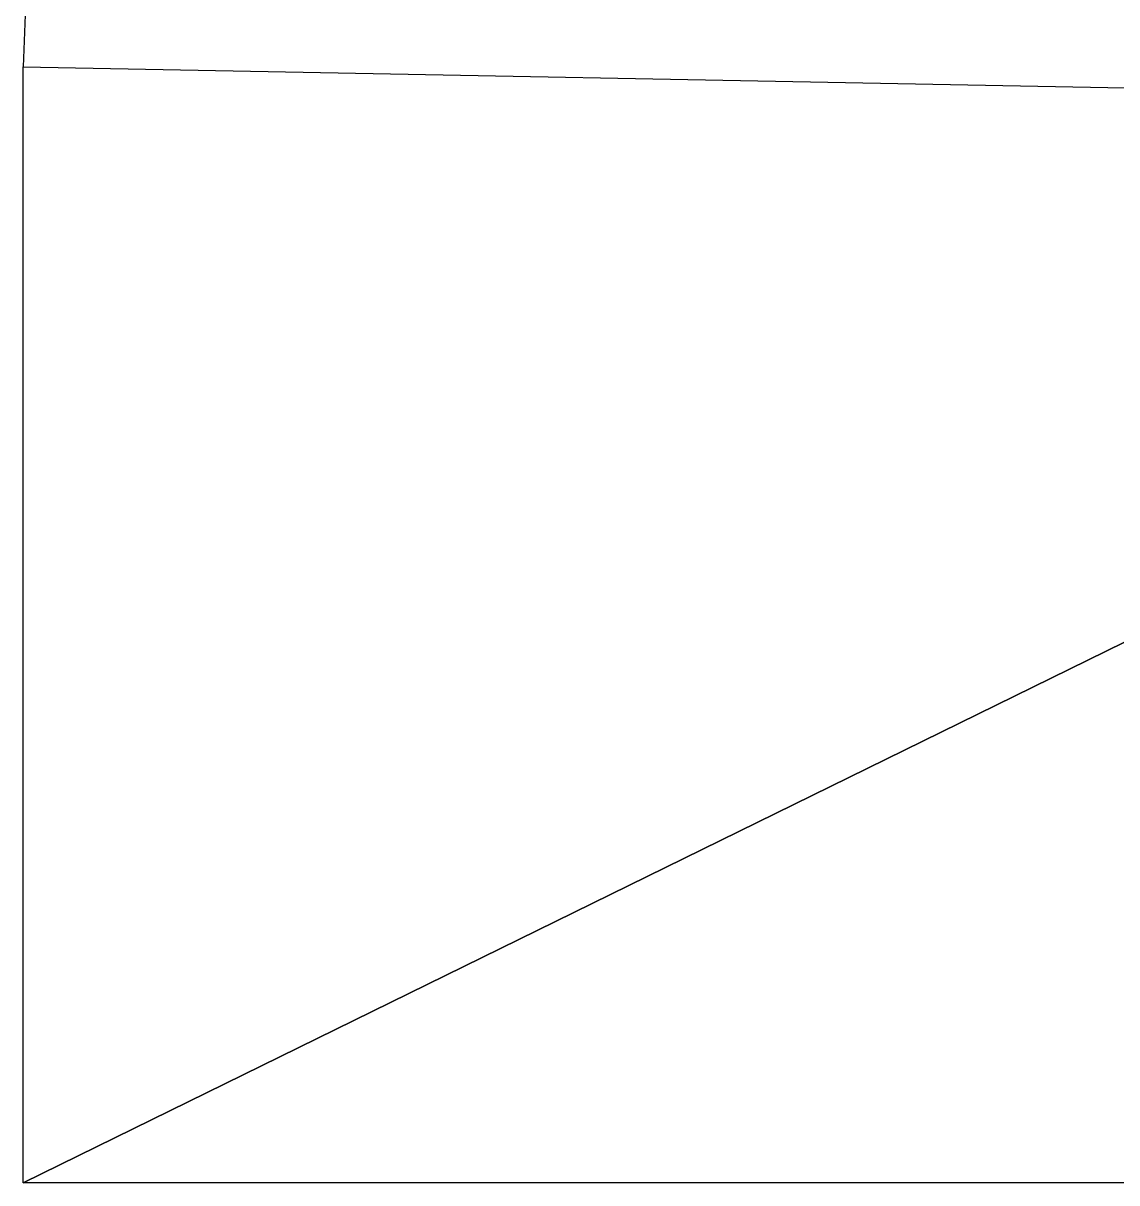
# Model space of a CAD drawing. Extents: x -6997814 to 14282083, y -16 to 289481930.
# Drawn here: x -6997814 to -3317264, y 3738256 to 7640435 of the extents above; entities that cross this region are included whole.
import ezdxf

# ---------------------------------------------------------------- set-up
doc = ezdxf.new("R2010")
doc.units = 0
doc.header["$LTSCALE"] = 6.5
doc.layers.add('LISTAGEM_TEXTO', color=7, linetype='CONTINUOUS')

msp = doc.modelspace()

# ---------------------------------------------------------------- linework, layer by layer
at = {"layer": 'LISTAGEM_TEXTO', "lineweight": -2}
for p, q in [((-6861219.15151, 11023413.91288), (-6997814.32844, 7493384.1002)), ((-6997814.32844, 3738255.91478), (-6997814.32844, 7493384.1002)), ((-6997814.32844, 7493384.1002), (362076.59851, 7352841.33816)), ((362076.59851, 7352287.95669), (-6997814.32844, 3738255.91478)), ((-6997814.32844, 3738255.91478), (362766.33604, 7352287.95669)), ((6192331.67663, 3738255.91478), (-6997814.32844, 3738255.91478))]:
    msp.add_line(p, q, dxfattribs=at)

doc.saveas('drawing.dxf')
